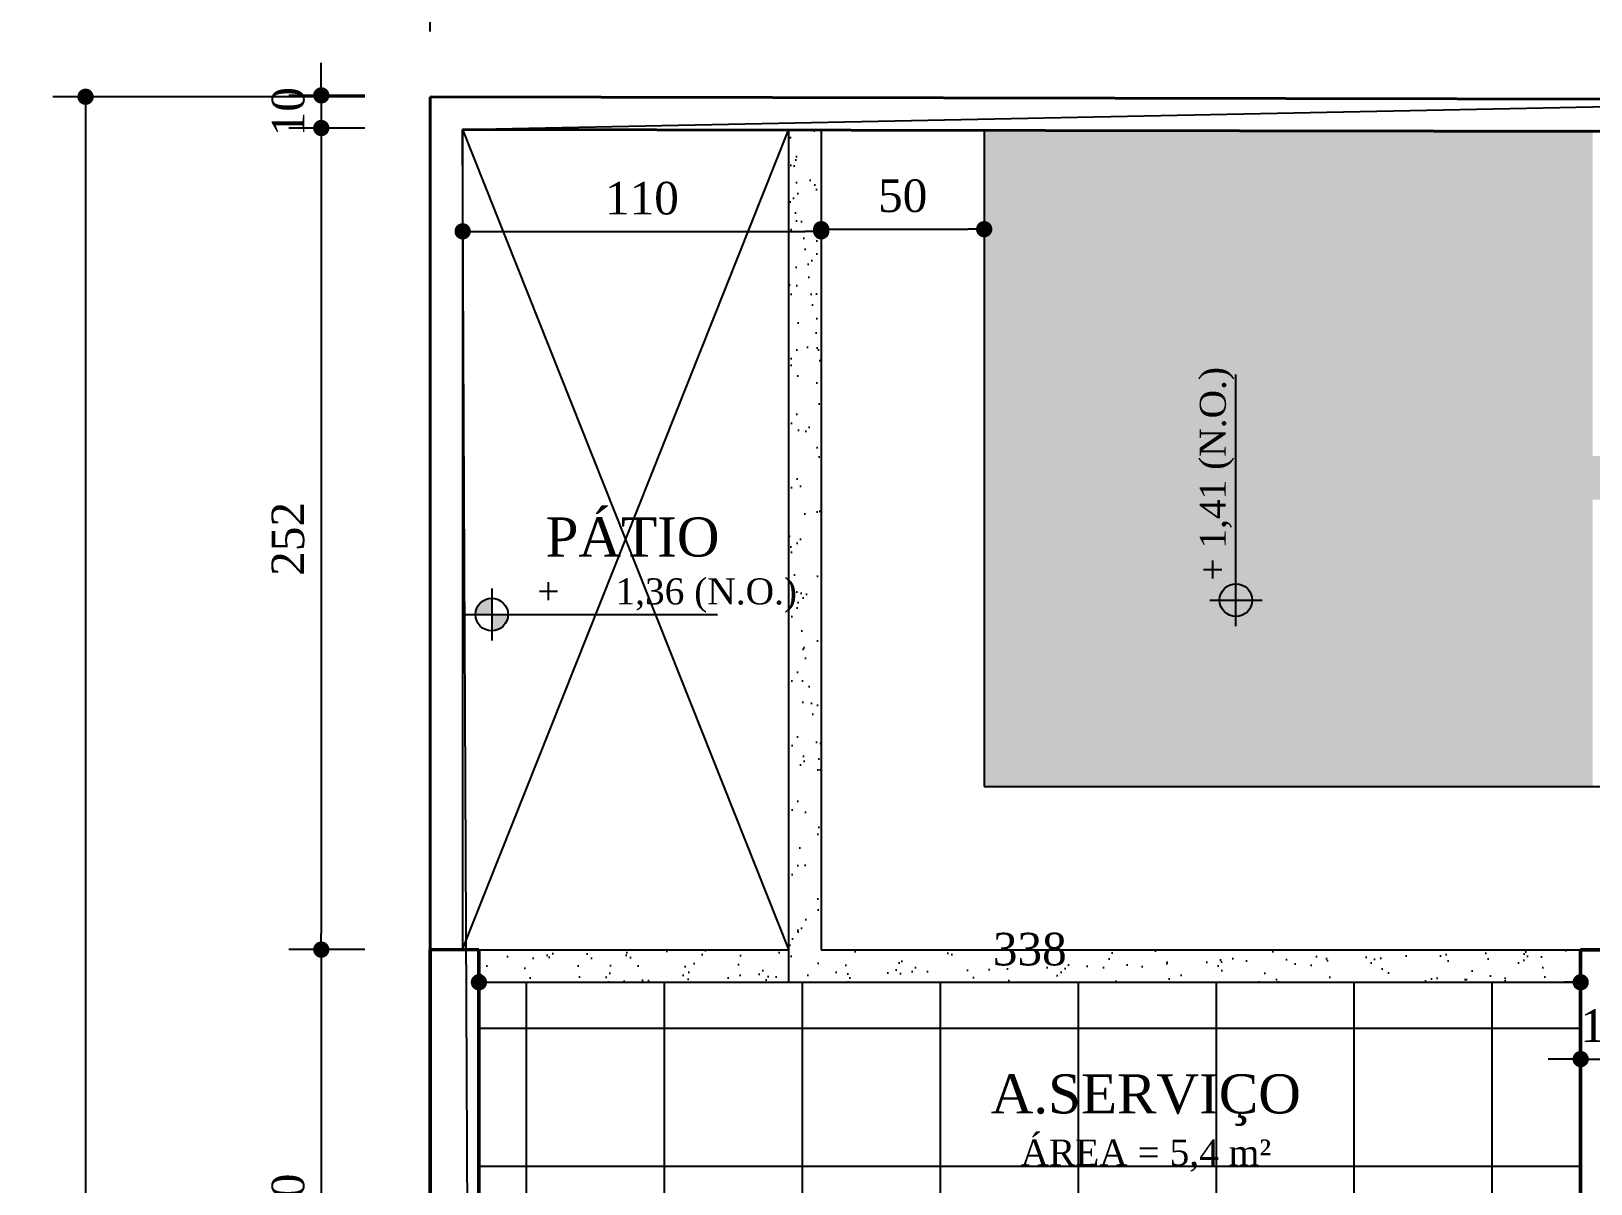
# Model space of a CAD drawing. Header units: centimetres. Extents: x -48696 to 156237, y -5617 to 29024.
# Drawn here: x -45875.9 to -45397.4, y 11939.3 to 12292.8 of the extents above; entities that cross this region are included whole.
import ezdxf

# ---------------------------------------------------------------- set-up
doc = ezdxf.new("R2010")
doc.units = ezdxf.units.CM
for name, color, linetype in [('Grama', 84, 'Continuous'), ('Hachuria - Moveis', 1, 'Continuous'), ('Piso', 55, 'Continuous'), ('PN010', 1, 'Continuous'), ('Portas-Cotas', 2, 'Continuous'), ('Texto', 2, 'Continuous')]:
    doc.layers.add(name, color=color, linetype=linetype)
for name, color, linetype, lineweight in [('Parede Baixa', 5, 'Continuous', 50), ('Parede Corte', 4, 'Continuous', 40), ('Portas - Janelas', 2, 'Continuous', 20)]:
    doc.layers.add(name, color=color, linetype=linetype, lineweight=lineweight)
doc.styles.add('Valéria', font='romantic.ttf', dxfattribs={"height": 10})
doc.dimstyles.new('Cota - 50', dxfattribs={"dimtxt": 10, "dimasz": 5, "dimexe": 10, "dimexo": 20, "dimgap": 5, "dimtad": 1, "dimtxsty": 'Valéria', "dimblk": 'DOT', "dimcen": 0, "dimclrd": 12, "dimclre": 12, "dimclrt": 2, "dimazin": 2, "dimtfac": 1, "dimtix": 1, "dimtmove": 0, "dimatfit": 3, "dimldrblk": 'DOT', "dimfxl": 1, "dimarcsym": 0})
pattern_1 = [(127.5, (-29087.017, -1474.916), (-12.235331, -0.400008), [0, -9.652, 0, -10.795, 0, -10.31875]), (97.5, (-29087.017, -1474.916), (-17.920628, 11.238082), [0, -5.207, 0, -8.6995, 0, -3.33375]), (57.5, (-29087.017, -1482.726), (-0.0359296, 19.774809), [0, -3.175, 0, -11.43, 0, -14.9225]), (47.5, (-29087.017, -1482.726), (-5.573233, 19.088911), [0, -1.5875, 0, -7.493, 0, -8.5725])]

# ---------------------------------------------------------------- blocks, each defined once
blk = doc.blocks.new('_Dot')
at = {"color": 0, "linetype": 'ByBlock', "lineweight": -2}
blk.add_line((-0.5, 0), (-1, 0), dxfattribs=at)
at = {"color": 0, "linetype": 'ByBlock', "const_width": 0.5}
blk.add_lwpolyline([(-0.25, 0, 1), (0.25, 0, 1)], format="xyb", close=True, dxfattribs=at)
blk = doc.blocks.new('*D1684')
at = {"color": 12, "lineweight": -2, "transparency": 16777216}
for p, q in [((-45753.54, 12292.74), (-45753.54, 12362.89)), ((-44867.54, 12292.74), (-44867.54, 12362.89)), ((-45748.54, 12352.89), (-44872.54, 12352.89))]:
    blk.add_line(p, q, dxfattribs=at)
at = {"layer": 'Defpoints', "color": 0, "transparency": 16777216}
for p in [(-44867.54, 12352.89), (-45753.54, 12272.74), (-44867.54, 12272.74)]:
    blk.add_point(p, dxfattribs=at)
at = {"color": 12, "lineweight": -2, "transparency": 16777216, "xscale": 5, "yscale": 5, "zscale": 5, "rotation": 180}
blk.add_blockref('_Dot', (-45753.54, 12352.89), dxfattribs=at)
at = {"color": 12, "lineweight": -2, "transparency": 16777216, "xscale": 5, "yscale": 5, "zscale": 5}
blk.add_blockref('_Dot', (-44867.54, 12352.89), dxfattribs=at)
at = {"color": 2, "transparency": 16777216, "insert": (-45310.54, 12363.04), "char_height": 10, "attachment_point": 5, "style": 'Valéria'}
blk.add_mtext('886', dxfattribs=at)
blk = doc.blocks.new('*D1685')
at = {"color": 12, "lineweight": -2, "transparency": 16777216}
for p, q in [((-45773.54, 12272.74), (-45869.23, 12272.74)), ((-45859.23, 12267.74), (-45859.23, 9837.74)), ((-45778.11, 9832.74), (-45869.23, 9832.74))]:
    blk.add_line(p, q, dxfattribs=at)
at = {"layer": 'Defpoints', "color": 0, "transparency": 16777216}
for p in [(-45753.54, 12272.74), (-45859.23, 9832.74), (-45758.11, 9832.74)]:
    blk.add_point(p, dxfattribs=at)
at = {"color": 12, "lineweight": -2, "transparency": 16777216, "xscale": 5, "yscale": 5, "zscale": 5}
for p, rotation in [((-45859.23, 12272.74), 90), ((-45859.23, 9832.74), 270)]:
    blk.add_blockref('_Dot', p, dxfattribs=dict(at, rotation=rotation))
at = {"color": 2, "transparency": 16777216, "insert": (-45869.35, 11052.74), "char_height": 10, "attachment_point": 5, "rotation": 90, "style": 'Valéria'}
blk.add_mtext('2440', dxfattribs=at)
blk = doc.blocks.new('*D1749')
at = {"color": 12, "lineweight": -2, "transparency": 16777216}
for p, q in [((-45743.54, 12242.72), (-45743.54, 12221.46)), ((-45633.54, 12242.51), (-45633.54, 12221.46)), ((-45738.54, 12231.46), (-45638.54, 12231.46))]:
    blk.add_line(p, q, dxfattribs=at)
at = {"layer": 'Defpoints', "color": 0, "transparency": 16777216}
for p in [(-45743.54, 12262.72), (-45633.54, 12262.51), (-45633.54, 12231.46)]:
    blk.add_point(p, dxfattribs=at)
at = {"color": 12, "lineweight": -2, "transparency": 16777216, "xscale": 5, "yscale": 5, "zscale": 5, "rotation": 180}
blk.add_blockref('_Dot', (-45743.54, 12231.46), dxfattribs=at)
at = {"color": 12, "lineweight": -2, "transparency": 16777216, "xscale": 5, "yscale": 5, "zscale": 5}
blk.add_blockref('_Dot', (-45633.54, 12231.46), dxfattribs=at)
at = {"color": 2, "transparency": 16777216, "insert": (-45688.54, 12241.57), "char_height": 10, "attachment_point": 5, "style": 'Valéria'}
blk.add_mtext('110', dxfattribs=at)
blk = doc.blocks.new('*D1750')
at = {"color": 12, "lineweight": -2, "transparency": 16777216}
for p, q in [((-45733.55, 12001.15), (-45405.55, 12001.15)), ((-45738.55, 11981.15), (-45738.55, 11991.15)), ((-45400.55, 11981.15), (-45400.55, 11991.15))]:
    blk.add_line(p, q, dxfattribs=at)
at = {"layer": 'Defpoints', "color": 0, "transparency": 16777216}
for p in [(-45738.55, 12001.15), (-45400.55, 12001.15), (-45400.55, 12001.15)]:
    blk.add_point(p, dxfattribs=at)
at = {"color": 12, "lineweight": -2, "transparency": 16777216, "xscale": 5, "yscale": 5, "zscale": 5, "rotation": 180}
blk.add_blockref('_Dot', (-45738.55, 12001.15), dxfattribs=at)
at = {"color": 12, "lineweight": -2, "transparency": 16777216, "xscale": 5, "yscale": 5, "zscale": 5}
blk.add_blockref('_Dot', (-45400.55, 12001.15), dxfattribs=at)
at = {"color": 2, "transparency": 16777216, "insert": (-45569.55, 12011.25), "char_height": 10, "attachment_point": 5, "style": 'Valéria'}
blk.add_mtext('338', dxfattribs=at)
blk = doc.blocks.new('*D1681')
at = {"color": 12, "lineweight": -2, "transparency": 16777216}
for p, q in [((-45786.91, 12278.15), (-45786.91, 12283.15)), ((-45773.53, 12273.15), (-45796.91, 12273.15)), ((-45786.91, 12273.15), (-45786.91, 12263.15)), ((-45773.54, 12263.15), (-45796.91, 12263.15)), ((-45786.91, 12258.15), (-45786.91, 12253.15))]:
    blk.add_line(p, q, dxfattribs=at)
at = {"layer": 'Defpoints', "color": 0, "transparency": 16777216}
for p in [(-45753.53, 12273.15), (-45786.91, 12263.15), (-45753.54, 12263.15)]:
    blk.add_point(p, dxfattribs=at)
at = {"color": 12, "lineweight": -2, "transparency": 16777216, "xscale": 5, "yscale": 5, "zscale": 5}
for p, rotation in [((-45786.91, 12273.15), 270), ((-45786.91, 12263.15), 90)]:
    blk.add_blockref('_Dot', p, dxfattribs=dict(at, rotation=rotation))
at = {"color": 2, "transparency": 16777216, "insert": (-45797.02, 12268.15), "char_height": 10, "attachment_point": 5, "rotation": 90, "style": 'Valéria'}
blk.add_mtext('10', dxfattribs=at)
blk = doc.blocks.new('*D1751')
at = {"color": 12, "lineweight": -2, "transparency": 16777216}
for p, q in [((-45773.54, 12263.15), (-45796.91, 12263.15)), ((-45786.91, 12258.15), (-45786.91, 12016.16)), ((-45773.55, 12011.16), (-45796.91, 12011.16))]:
    blk.add_line(p, q, dxfattribs=at)
at = {"layer": 'Defpoints', "color": 0, "transparency": 16777216}
for p in [(-45753.54, 12263.15), (-45786.91, 12011.16), (-45753.55, 12011.16)]:
    blk.add_point(p, dxfattribs=at)
at = {"color": 12, "lineweight": -2, "transparency": 16777216, "xscale": 5, "yscale": 5, "zscale": 5}
for p, rotation in [((-45786.91, 12263.15), 90), ((-45786.91, 12011.16), 270)]:
    blk.add_blockref('_Dot', p, dxfattribs=dict(at, rotation=rotation))
at = {"color": 2, "transparency": 16777216, "insert": (-45797.1, 12137.15), "char_height": 10, "attachment_point": 5, "rotation": 90, "style": 'Valéria'}
blk.add_mtext('252', dxfattribs=at)
blk = doc.blocks.new('*D1752')
at = {"color": 12, "lineweight": -2, "transparency": 16777216}
for p, q in [((-45773.55, 12011.16), (-45796.91, 12011.16)), ((-45786.91, 12006.16), (-45786.91, 11856.15)), ((-45758.55, 11851.15), (-45796.91, 11851.15))]:
    blk.add_line(p, q, dxfattribs=at)
at = {"layer": 'Defpoints', "color": 0, "transparency": 16777216}
for p in [(-45753.55, 12011.16), (-45786.91, 11851.15), (-45738.55, 11851.15)]:
    blk.add_point(p, dxfattribs=at)
at = {"color": 12, "lineweight": -2, "transparency": 16777216, "xscale": 5, "yscale": 5, "zscale": 5}
for p, rotation in [((-45786.91, 12011.16), 90), ((-45786.91, 11851.15), 270)]:
    blk.add_blockref('_Dot', p, dxfattribs=dict(at, rotation=rotation))
at = {"color": 2, "transparency": 16777216, "insert": (-45797.06, 11931.15), "char_height": 10, "attachment_point": 5, "rotation": 90, "style": 'Valéria'}
blk.add_mtext('160', dxfattribs=at)
blk = doc.blocks.new('*D1815')
at = {"color": 12, "lineweight": -2, "transparency": 16777216}
for p, q in [((-45400.55, 11981.15), (-45400.55, 11967.58)), ((-45385.55, 11981.15), (-45385.55, 11967.58)), ((-45405.55, 11977.58), (-45410.55, 11977.58)), ((-45400.55, 11977.58), (-45385.55, 11977.58)), ((-45380.55, 11977.58), (-45375.55, 11977.58))]:
    blk.add_line(p, q, dxfattribs=at)
at = {"layer": 'Defpoints', "color": 0, "transparency": 16777216}
for p in [(-45400.55, 12001.15), (-45385.55, 12001.15), (-45385.55, 11977.58)]:
    blk.add_point(p, dxfattribs=at)
at = {"color": 12, "lineweight": -2, "transparency": 16777216, "xscale": 5, "yscale": 5, "zscale": 5}
blk.add_blockref('_Dot', (-45400.55, 11977.58), dxfattribs=at)
at = {"color": 12, "lineweight": -2, "transparency": 16777216, "xscale": 5, "yscale": 5, "zscale": 5, "rotation": 180}
blk.add_blockref('_Dot', (-45385.55, 11977.58), dxfattribs=at)
at = {"color": 2, "transparency": 16777216, "insert": (-45393.05, 11987.77), "char_height": 10, "attachment_point": 5, "style": 'Valéria'}
blk.add_mtext('15', dxfattribs=at)
blk = doc.blocks.new('*D1816')
at = {"color": 12, "lineweight": -2, "transparency": 16777216}
for p, q in [((-45633.54, 12242.72), (-45633.54, 12222.12)), ((-45583.54, 12242.42), (-45583.54, 12222.12)), ((-45628.54, 12232.12), (-45588.54, 12232.12))]:
    blk.add_line(p, q, dxfattribs=at)
at = {"layer": 'Defpoints', "color": 0, "transparency": 16777216}
for p in [(-45633.54, 12262.72), (-45583.54, 12262.42), (-45583.54, 12232.12)]:
    blk.add_point(p, dxfattribs=at)
at = {"color": 12, "lineweight": -2, "transparency": 16777216, "xscale": 5, "yscale": 5, "zscale": 5, "rotation": 180}
blk.add_blockref('_Dot', (-45633.54, 12232.12), dxfattribs=at)
at = {"color": 12, "lineweight": -2, "transparency": 16777216, "xscale": 5, "yscale": 5, "zscale": 5}
blk.add_blockref('_Dot', (-45583.54, 12232.12), dxfattribs=at)
at = {"color": 2, "transparency": 16777216, "insert": (-45608.54, 12242.31), "char_height": 10, "attachment_point": 5, "style": 'Valéria'}
blk.add_mtext('50', dxfattribs=at)

msp = doc.modelspace()

# ---------------------------------------------------------------- hatches: boundary and pattern name
h = msp.add_hatch()
h.set_pattern_fill('AR-SAND', color=34, scale=0.25, angle=90)
h.set_pattern_definition(pattern_1)
h.paths.add_polyline_path([(-45633.53845, 12262.51113), (-45643.53845, 12262.52988), (-45643.53845, 12011.15117), (-45633.53845, 12011.15117)])
h = msp.add_hatch()
h.set_pattern_fill('GRASS2', color=74, scale=15, pattern_type=2)
h.set_pattern_definition([(360, (-29082.517, -1474.616), (15, 15), [2.25, -0.45, 0.6, -0.45, 2.25, -9]), (360, (-29083.267, -1474.166), (15, 15), [1.5, -1.125, 2.25, -1.125, 1.5, -7.5]), (360, (-29078.017, -1468.166), (15, 15), [1.875, -0.75, 1.875, -10.5]), (360, (-29085.517, -1465.166), (15, 15), [0.75, -1.5, 0.75, -12]), (90, (-29084.017, -1465.166), (-15, 15), [1.35, -13.65]), (90, (-29079.517, -1474.166), (-15, 15), [1.5, -13.5]), (90, (-29075.767, -1468.166), (-15, 15), [1.5, -13.5]), (45, (-29077.567, -1474.316), (9e-15, 15), [1.5, -19.713203]), (135, (-29081.467, -1474.316), (-15, 9e-15), [1.5, -19.713203]), (63.43495, (-29078.0166, -1474.241), (8e-10, 15), [1.5, -32.04102]), (75.963757, (-29078.7666, -1474.166), (5e-10, 15), [1.5, -60.346584]), (75.963757, (-29075.0166, -1468.166), (5e-10, 15), [1.2, -60.646584]), (75.963757, (-29083.7166, -1465.166), (5e-10, 15), [1.05, -60.796584]), (104.036243, (-29080.2666, -1474.166), (-5e-10, 15), [1.5, -60.346584]), (104.036243, (-29076.5166, -1468.166), (-5e-10, 15), [1.2, -60.646584]), (104.036243, (-29084.3166, -1465.166), (-5e-10, 15), [1.05, -60.796584]), (116.56505, (-29081.0166, -1474.241), (-6e-09, 15), [1.5, -32.041002])])
h.paths.add_polyline_path([(-45325.61974, 11830.79876), (-45335.61974, 11831.03769), (-45334.81198, 12261.95116), (-45325.66652, 12261.93402), (-45325.66652, 12209.35151), (-45327.15957, 12205.66331), (-45333.05311, 12204.10268), (-45334.28788, 12199.83397), (-45328.54587, 12198.98956), (-45332.8663, 12174.94437), (-45334.54804, 12151.10085), (-45334.69773, 12147.77041), (-45334.69773, 12143.73996), (-45334.57546, 12140.60486), (-45334.51827, 12136.48196), (-45334.51827, 12134.13083), (-45334.21215, 12130.96596), (-45333.93385, 12128.08872), (-45333.10203, 12118.2223), (-45331.14265, 12109.59297), (-45328.77634, 12095.65646), (-45335.05993, 12095.56934), (-45332.95794, 12090.60764), (-45327.21581, 12089.76302), (-45325.61967, 12085.38351), (-45325.61967, 11949.15116), (-45304.68376, 11949.15116), (-45305.44119, 11937.12555), (-45305.35339, 11930.79876), (-45325.61974, 11930.79876)])
h.paths.add_polyline_path([(-45185.61981, 11830.99407), (-45195.61977, 11830.99407), (-45195.61977, 11846.71651), (-45185.61981, 11846.71651)])
h.paths.add_polyline_path([(-45115.61985, 11845.97647), (-45123.60136, 11846.10214), (-45118.90825, 11836.15473), (-45119.9806, 11835.27424), (-45123.96701, 11836.1356), (-45125.61981, 11837.58296), (-45125.62173, 11830.97662), (-45115.61985, 11830.97662)])
h.paths.add_polyline_path([(-45045.61989, 11830.95336), (-45055.61985, 11830.95336), (-45055.61985, 11845.97647), (-45045.61989, 11845.97647)])
h.paths.add_polyline_path([(-44975.58469, 11830.933), (-44985.61989, 11830.933), (-44985.61989, 11846.0584), (-44975.58469, 11846.0584)])
h.paths.add_polyline_path([(-44905.61996, 11830.91265), (-44915.61992, 11830.91265), (-44915.61992, 11846.31488), (-44905.61996, 11846.31488)])
h.paths.add_polyline_path([(-44835.93352, 11904.17223), (-44835.62, 11830.8923), (-44845.61996, 11830.91264), (-44845.8435, 11865.67895), (-44842.59379, 11871.26945)])
h.paths.add_polyline_path([(-44775.61993, 12040.09144), (-44765.61997, 12018.79974), (-44765.56604, 11830.8873), (-44775.62, 11830.91263)])
h.paths.add_polyline_path([(-44705.62003, 11891.04919), (-44705.62003, 11830.91262), (-44695.62007, 11830.91262), (-44695.62007, 11869.75749)])
h.paths.add_polyline_path([(-44695.62007, 11869.75749), (-44695.60892, 11830.90738), (-44677.37354, 11830.90738)])
h.paths.add_polyline_path([(-44765.61997, 11945.79932), (-44765.61997, 11930.91262), (-44724.34248, 11930.91262), (-44731.33424, 11945.79932)])
h.paths.add_polyline_path([(-44775.62, 11930.91263), (-44833.28246, 11930.91263), (-44833.28246, 11946.26177), (-44775.62, 11946.26177)])
h.paths.add_polyline_path([(-44905.6199, 12025.43123), (-44915.61986, 12025.43123), (-44915.61986, 12060.16208), (-44905.6199, 12060.16208)])
h.paths.add_polyline_path([(-44845.66652, 12189.2331), (-44825.2672, 12145.79932), (-44835.61993, 12145.79932), (-44835.61993, 11967.02749), (-44842.71199, 11999.73671), (-44845.6199, 12011.33561), (-44845.6199, 12145.79932), (-44861.93835, 12146.82722), (-44862.72206, 12161.16546), (-44845.66652, 12161.16546)])
h.paths.add_polyline_path([(-44975.61986, 12026.15662), (-44985.61989, 12026.15662), (-44985.61989, 12056.74172), (-44975.61986, 12056.74172)])
h.paths.add_polyline_path([(-45045.61989, 12026.56947), (-45055.61978, 12026.56947), (-45055.61978, 12056.53219), (-45045.61989, 12056.53219)])
h.paths.add_polyline_path([(-45185.61975, 12026.53339), (-45195.61971, 12026.53339), (-45195.61971, 12056.80803), (-45185.61975, 12056.80803)])
h.paths.add_polyline_path([(-45255.61971, 12022.36858), (-45265.61971, 12022.36858), (-45265.61971, 12057.95068), (-45255.61971, 12057.95068)])
h.paths.add_polyline_path([(-44915.66652, 12232.62181), (-44905.66652, 12232.62181), (-44905.66652, 12261.16546), (-44915.66652, 12261.16546)])
h.paths.add_polyline_path([(-44975.66652, 12236.44516), (-44985.66652, 12236.44516), (-44985.66652, 12261.29668), (-44975.66652, 12261.29668)])
h.paths.add_polyline_path([(-45045.66652, 12237.12529), (-45055.66652, 12237.12529), (-45055.66652, 12261.4279), (-45045.66652, 12261.4279)])
h.paths.add_polyline_path([(-45115.66652, 12237.17418), (-45125.66652, 12237.17418), (-45125.66652, 12261.55911), (-45115.66652, 12261.55911)])
h.paths.add_polyline_path([(-45185.66652, 12237.21654), (-45195.66652, 12237.21654), (-45195.66652, 12261.82155), (-45185.66652, 12261.82155)])
h.paths.add_polyline_path([(-45255.66652, 12236.96006), (-45265.66652, 12236.96006), (-45265.66652, 12261.95385), (-45255.66652, 12261.95385)])
edge = h.paths.add_edge_path()
edge.add_line((-45265.61974, 11853.96755), (-45255.61977, 11851.93892))
edge.add_line((-45255.61977, 11851.93892), (-45255.61977, 11831.01443))
edge.add_line((-45255.61977, 11831.01443), (-45265.61974, 11831.01443))
edge.add_line((-45265.61974, 11831.01443), (-45265.2846, 11853.94644))
edge.add_line((-45115.61978, 12056.53219), (-45125.61975, 12056.58124))
edge.add_line((-45125.61975, 12056.58124), (-45125.61975, 12034.91727))
edge.add_line((-45125.61975, 12034.91727), (-45121.22986, 12037.79706))
edge.add_line((-45121.22986, 12037.79706), (-45117.94238, 12036.44326))
edge.add_line((-45117.94238, 12036.44326), (-45123.16904, 12026.62362))
edge.add_line((-45123.16904, 12026.62362), (-45115.61978, 12026.74282))
edge.add_line((-45115.61978, 12026.74282), (-45115.59888, 12056.57422))
h.paths.add_polyline_path([(-45396.82799, 12162.55691), (-45396.82799, 12262.06741), (-45336.82799, 12261.95494), (-45336.82799, 12162.55691)])
h.paths.add_polyline_path([(-45336.82799, 12149.15116), (-45336.82799, 12061.15117), (-45335.64472, 12061.15117), (-45335.64472, 12262.71733), (-45583.53845, 12262.71733), (-45583.53845, 12061.15117), (-45396.82799, 12061.15117), (-45396.82799, 12149.15116)])
h = msp.add_hatch()
h.set_pattern_fill('AR-SAND', color=34, scale=0.25, angle=90)
h.set_pattern_definition(pattern_1)
h.paths.add_polyline_path([(-45400.55299, 12011.15117), (-45738.55299, 12011.15117), (-45738.55299, 12001.15117), (-45400.55299, 12001.15117)])
h = msp.add_hatch()
h.set_pattern_fill('AR-SAND', color=34, angle=90)
h.set_pattern_definition([(127.5, (-38465.5, -14.157), (-48.94132, -1.60003), [0, -38.608, 0, -43.18, 0, -41.275]), (97.5, (-38465.5, -14.16), (-71.6825, 44.95233), [0, -20.828, 0, -34.798, 0, -13.335]), (57.5, (-38465.5, -45.4), (-0.14372, 79.09924), [0, -12.7, 0, -45.72, 0, -59.69]), (47.5, (-38465.5, -45.4), (-22.29293, 76.35565), [0, -6.35, 0, -29.972, 0, -34.29])])
h.paths.add_polyline_path([(-45776.9743, 12008.79036), (-45776.97721, 11998.79036), (-45616.9772, 11998.79036), (-45616.9743, 12008.79036)])
at = {"layer": 'Piso'}
h = msp.add_hatch(dxfattribs=at)
h.set_pattern_fill('ANSI37', color=256, scale=13.333333, angle=45)
h.set_pattern_definition([(90, (-29087.017, -1474.916), (-42.33333, 3e-14), []), (180, (-29087.017, -1474.916), (-3e-14, -42.33333), [])])
h.paths.add_polyline_path([(-45400.55299, 12001.15117), (-45738.55299, 12001.15117), (-45738.55299, 11896.15301), (-45683.55299, 11896.15301), (-45683.55299, 11851.13702), (-45676.60299, 11851.13499), (-45676.60299, 11854.15301), (-45669.84565, 11854.15301), (-45669.84565, 11934.15301), (-45604.97898, 11934.15301), (-45604.97898, 11854.15301), (-45572.60299, 11854.15301), (-45572.60299, 11851.10475), (-45420.52173, 11851.05568), (-45420.45418, 11908.95824), (-45426.67841, 11908.95824), (-45426.67841, 11911.18815), (-45420.45185, 11910.95824), (-45420.44602, 11915.95824), (-45419.44602, 11915.95707), (-45419.44602, 11910.95707), (-45413.32639, 11910.95707), (-45413.32639, 11908.78531), (-45419.45418, 11908.95708), (-45419.45974, 11851.05558), (-45400.55299, 11851.05472)])
at = {"layer": 'Portas - Janelas'}
h = msp.add_hatch(color=256, dxfattribs=at)
edge = h.paths.add_edge_path()
edge.add_arc((-45506.30418, 12118.34992), 5, 180, 270)
edge.add_line((-45506.30418, 12113.34992), (-45506.30418, 12118.34992))
edge.add_line((-45506.30418, 12118.34992), (-45511.30418, 12118.34992))
edge = h.paths.add_edge_path()
edge.add_arc((-45506.30418, 12118.34992), 5, 360, 450)
edge.add_line((-45506.30418, 12123.34992), (-45506.30418, 12118.34992))
edge.add_line((-45506.30418, 12118.34992), (-45501.30418, 12118.34992))
h = msp.add_hatch(color=256, dxfattribs=at)
edge = h.paths.add_edge_path()
edge.add_arc((-45734.62993, 12113.93584), 5, 90, 180)
edge.add_line((-45739.62993, 12113.93584), (-45734.62993, 12113.93584))
edge.add_line((-45734.62993, 12113.93584), (-45734.62993, 12118.93584))
edge = h.paths.add_edge_path()
edge.add_arc((-45734.62993, 12113.93584), 5, 270, 360)
edge.add_line((-45729.62993, 12113.93584), (-45734.62993, 12113.93584))
edge.add_line((-45734.62993, 12113.93584), (-45734.62993, 12108.93584))

# ---------------------------------------------------------------- linework, layer by layer
for p, q in [((-45743.53845, 12262.71733), (-44852.27114, 12280.65227)), ((-45738.53845, 11156.15298), (-45743.53845, 12262.71733)), ((-45583.53845, 12262.71733), (-45583.53845, 12061.15117)), ((-45583.53845, 12061.15117), (-45373.64479, 12061.15117))]:
    msp.add_line(p, q)
at = {"color": 4}
msp.add_line((-45743.53845, 12262.71733), (-45743.53845, 12011.15262), dxfattribs=at)
at = {"layer": 'Grama'}
for p, q in [((-45633.53845, 12262.71733), (-45633.53845, 12011.15117)), ((-45633.53845, 12011.15117), (-45400.55299, 12011.15117))]:
    msp.add_line(p, q, dxfattribs=at)
at = {"layer": 'Hachuria - Moveis'}
for centre in [(-45506.30418, 12118.34992), (-45734.62993, 12113.93584)]:
    msp.add_circle(centre, 5, dxfattribs=at)
at = {"layer": 'Parede Baixa'}
for p, q in [((-45753.55299, 12011.15553), (-45753.53845, 12011.15552)), ((-45753.53845, 12011.15552), (-45753.53845, 10166.1572)), ((-45753.53845, 12011.15552), (-45738.55299, 12011.15117)), ((-45738.55299, 12011.15117), (-45738.55299, 11851.15116)), ((-45400.55299, 12011.15117), (-45400.55299, 11851.05472)), ((-45400.55299, 12011.15117), (-45385.55299, 12011.15117))]:
    msp.add_line(p, q, dxfattribs=at)
at = {"layer": 'Parede Corte'}
for p, q in [((-45753.53845, 12272.73609), (-44867.53291, 12271.07525)), ((-45753.53845, 12272.73609), (-45753.53845, 12011.15552)), ((-45743.53845, 12262.71733), (-44873.88983, 12261.08715))]:
    msp.add_line(p, q, dxfattribs=at)
at = {"layer": 'Piso'}
for p, q in [((-45743.53845, 12262.71733), (-45643.53845, 12011.15262)), ((-45743.53845, 12011.15262), (-45643.53845, 12262.52988)), ((-45643.53845, 12262.71733), (-45643.53845, 12001.15117)), ((-45738.55299, 12011.15117), (-45643.53845, 12011.15117)), ((-45738.5559, 12001.15117), (-45400.55299, 12001.15117))]:
    msp.add_line(p, q, dxfattribs=at)
at = {"layer": 'PN010'}
for p, q in [((-45506.30418, 12110.34992), (-45506.30418, 12187.57967)), ((-45734.62993, 12121.93584), (-45734.62993, 12105.93584)), ((-45514.30418, 12118.34992), (-45498.30418, 12118.34992)), ((-45742.62993, 12113.93584), (-45665.40018, 12113.93584))]:
    msp.add_line(p, q, dxfattribs=at)

# ---------------------------------------------------------------- texts
at = {"layer": 'Portas-Cotas', "insert": (-45691.42374, 12143.73206), "char_height": 12, "width": 112.4201183, "attachment_point": 2, "style": 'Valéria'}
msp.add_mtext('PÁTIO', dxfattribs=at)
at = {"layer": 'Portas-Cotas', "insert": (-45533.96183, 11972.92957), "char_height": 12, "attachment_point": 2, "style": 'Valéria'}
msp.add_mtext('A.SERVIÇO\\P{\\H0.6667x;ÁREA = 5,4 m²}', dxfattribs=at)
at = {"layer": 'Texto', "insert": (-45517.41069, 12124.3134), "char_height": 8, "attachment_point": 1, "rotation": 90, "style": 'Valéria'}
msp.add_mtext('+ 1,41 (N.O.)', dxfattribs=at)
at = {"layer": 'Texto', "insert": (-45728.66645, 12125.04235), "char_height": 8, "attachment_point": 1, "style": 'Valéria'}
msp.add_mtext('\\pxi-0.52959,l1.5296,t1.5296;+^I1,36 (N.O.)', dxfattribs=at)

# ---------------------------------------------------------------- dimensions: what is measured, and where the dimension line sits
for base, p1, p2, picture, middle in [((-44867.53845, 12352.89303), (-45753.53845, 12272.73609), (-44867.53845, 12272.73609), '*D1684', (-45310.53845, 12363.04095)), ((-45633.53845, 12231.46134), (-45743.53845, 12262.71733), (-45633.53845, 12262.51113), '*D1749', (-45688.53845, 12241.57229)), ((-45583.53845, 12232.11934), (-45633.53845, 12262.71733), (-45583.53845, 12262.4174), '*D1816', (-45608.53845, 12242.31165)), ((-45400.55299, 12001.15117), (-45738.55299, 12001.15117), (-45400.55299, 12001.15117), '*D1750', (-45569.55299, 12011.25472)), ((-45385.55299, 11977.57793), (-45400.55299, 12001.15117), (-45385.55299, 12001.15117), '*D1815', (-45393.05299, 11987.77024))]:
    dim = msp.add_linear_dim(base=base, p1=p1, p2=p2, dimstyle='Cota - 50')
    dim.commit()
    dim.dimension.update_dxf_attribs({"geometry": picture, "text_midpoint": middle})
for base, p1, p2, picture, middle in [((-45786.91067, 12263.15117), (-45753.53035, 12273.15117), (-45753.53845, 12263.15117), '*D1681', (-45797.02162, 12268.15117)), ((-45859.23406, 9832.74038), (-45753.53845, 12272.73609), (-45758.11228, 9832.74038), '*D1685', (-45869.34501, 11052.73823))]:
    dim = msp.add_linear_dim(base=base, p1=p1, p2=p2, angle=90, dimstyle='Cota - 50')
    dim.commit()
    dim.dimension.update_dxf_attribs({"geometry": picture, "text_midpoint": middle})
for base, p1, p2, picture, middle in [((-45786.91067, 12011.15553), (-45753.53845, 12263.15117), (-45753.55299, 12011.15553), '*D1751', (-45797.10298, 12137.15335)), ((-45786.91067, 11851.15116), (-45753.55299, 12011.15553), (-45738.55299, 11851.15116), '*D1752', (-45797.0586, 11931.15334))]:
    dim = msp.add_linear_dim(base=base, p1=p1, p2=p2, angle=90, dimstyle='Cota - 50', override={"dimtmove": 1})
    dim.commit()
    dim.dimension.update_dxf_attribs({"geometry": picture, "text_midpoint": middle})

doc.saveas('drawing.dxf')
